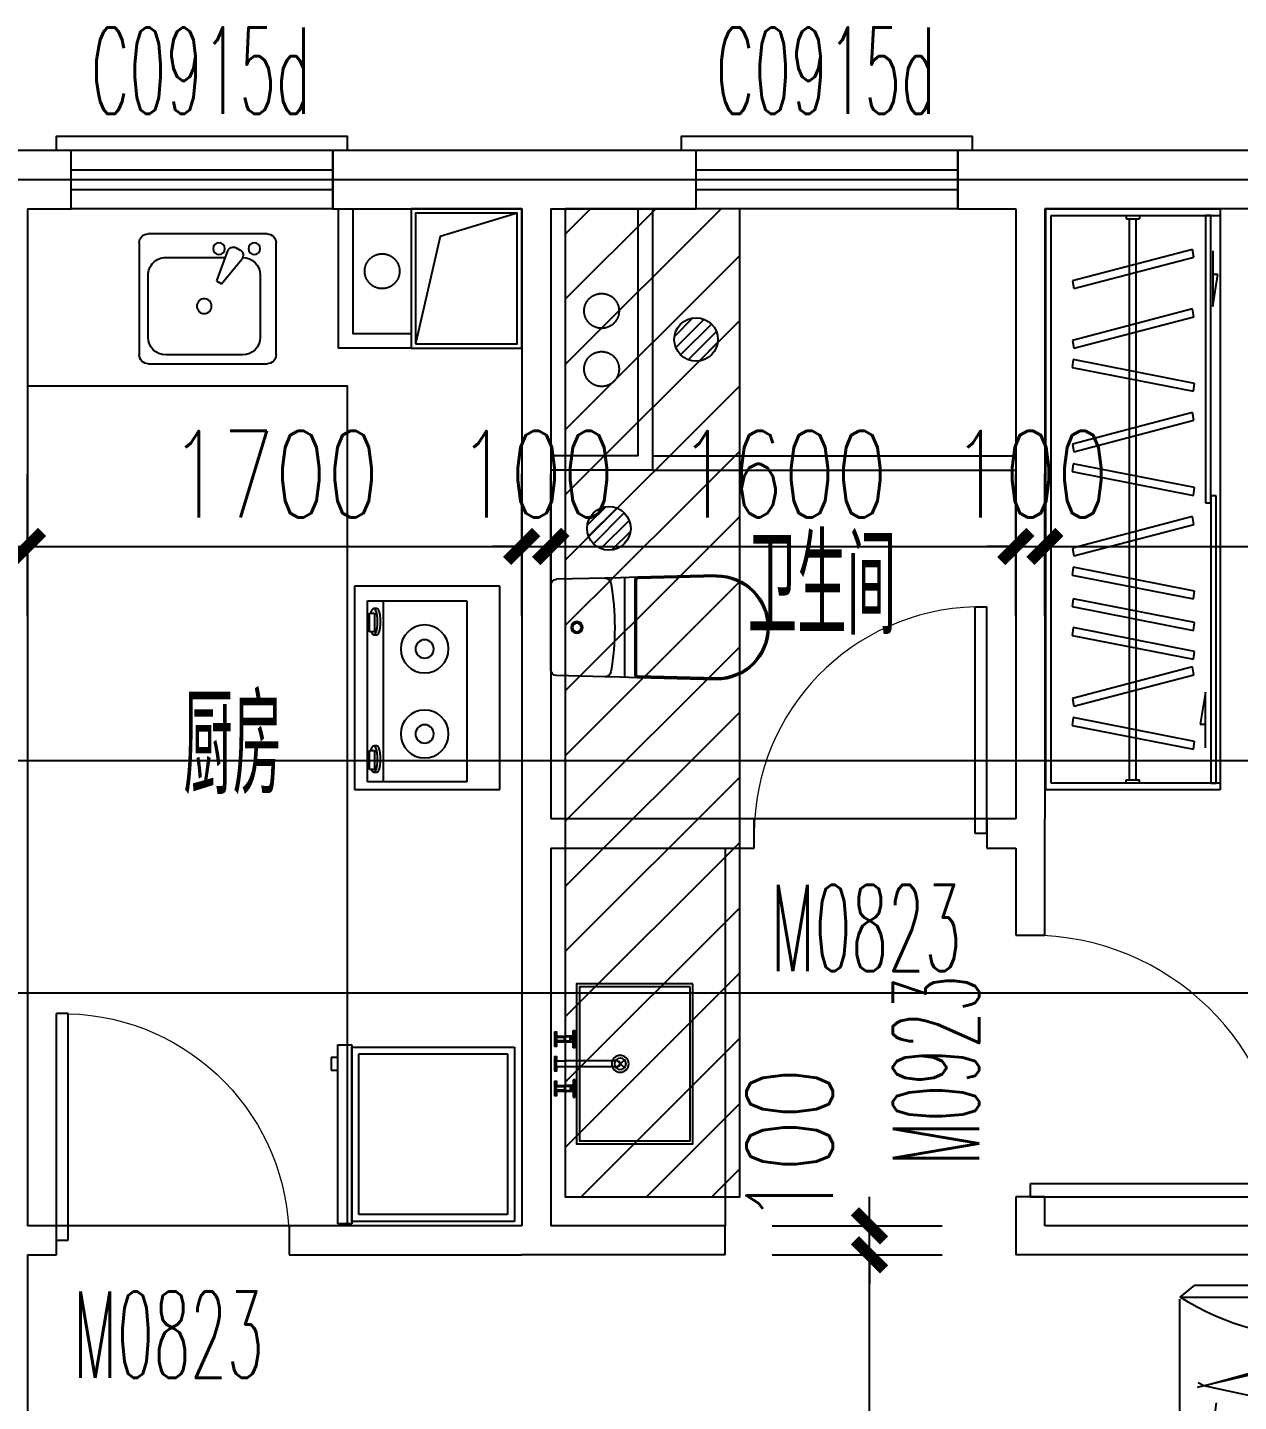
# Model space of a CAD drawing. Extents: x -129588 to 17450, y 1144 to 109436.
# Drawn here: x -5514 to -1348, y 31693 to 36422 of the extents above; entities that cross this region are included whole.
import ezdxf

# ---------------------------------------------------------------- set-up
doc = ezdxf.new("R2010")
doc.units = 0
doc.header["$LTSCALE"] = 1000
doc.header["$MEASUREMENT"] = 0
doc.linetypes.add('DASH', pattern=[0.35, 0.25, -0.1])
doc.linetypes.add('PS', pattern=[3200, 1500, -200, 1500])
for name, color, linetype, plot in [('A-area(算全面积)', 21, 'Continuous', False), ('A-area(算半面积)', 23, 'Continuous', False), ('A-FUR', 8, 'Continuous', False)]:
    doc.layers.add(name, color=color, linetype=linetype, plot=plot)
for name, color, linetype in [('A-Lvtry', 5, 'Continuous'), ('A-烟气道', 105, 'Continuous'), ('A-第三道尺寸线', 105, 'Continuous'), ('A-线脚看线', 9, 'Continuous'), ('A-降板区域', 251, 'Continuous'), ('DOTE', 16, 'Continuous'), ('NL', 5, 'Continuous'), ('PS', 6, 'PS'), ('PUB_TEXT', 7, 'Continuous'), ('WALL', 2, 'Continuous'), ('WINDOW', 4, 'Continuous'), ('WINDOW_TEXT', 7, 'Continuous'), ('商业', 2, 'Continuous')]:
    doc.layers.add(name, color=color, linetype=linetype)
doc.styles.add('_TCH_DIM_T3', font='SIMPLEX.shx', dxfattribs={"width": 0.705882, "bigfont": 'GBCBIG.shx'})
doc.styles.add('_TCH_WINDOW', font='SIMPLEX.shx', dxfattribs={"width": 0.7, "height": 3.5, "bigfont": 'GBCBIG.shx'})
doc.styles.get("Standard").update_dxf_attribs({"font": 'gbenor.shx', "width": 0.7, "bigfont": 'gbcbig.shx'})
doc.dimstyles.new('_TCH_ARCH&&100', dxfattribs={"dimtxt": 297.5, "dimasz": 100, "dimexe": 250, "dimexo": 300, "dimgap": 100, "dimtad": 1, "dimdec": 0, "dimzin": 0, "dimdsep": 46, "dimtxsty": '_TCH_DIM_T3', "dimblk": 'ARCHTICK', "dimcen": 0.09, "dimclrt": 7, "dimazin": 2, "dimtfac": 1, "dimtdec": 0, "dimtix": 1, "dimtmove": 2, "dimatfit": 3, "dimfxl": 0, "dimtolj": 1, "dimtzin": 0, "dimarcsym": 0})

# ---------------------------------------------------------------- blocks, each defined once
blk = doc.blocks.new('zhouxianssceng0329')
at = {"layer": 'DOTE'}
for p, q in [((5501.3, 154698.2), (-8413.7, 154698.2)), ((5501.3, 152698.2), (-8413.7, 152698.2)), ((5501.3, 151898.2), (-20013.7, 151898.2))]:
    blk.add_line(p, q, dxfattribs=at)
blk = doc.blocks.new('A$C40FB7DD8')
at = {"layer": 'A-FUR'}
for p, q in [((41.5, 2879.3), (0, 2829.3)), ((41.5, 2879.3), (41.5, 780.5)), ((878.2, 2880.5), (48.2, 2880.5)), ((878.2, 2880.5), (48.2, 2880.5)), ((0, 2829.3), (0, 830.5)), ((928.2, 2830.5), (928.2, 830.5)), ((928.2, 2830.5), (928.2, 830.5)), ((178.2, 2380.5), (178.2, 2340.1)), ((178.2, 2380.5), (178.2, 2340.1)), ((178.2, 2136.3), (178.2, 1788.7)), ((178.2, 2136.3), (178.2, 1788.7)), ((258.2, 2052.9), (258.2, 1846.2)), ((258.2, 2052.9), (258.2, 1846.2)), ((928.2, 1830.5), (178.2, 1830.5)), ((178.2, 1830.5), (234.9, 1830.5)), ((928.2, 1830.5), (178.2, 1830.5)), ((178.2, 1830.5), (234.9, 1830.5)), ((508.2, 1830.5), (928.2, 1830.5)), ((508.2, 1830.5), (928.2, 1830.5)), ((178.2, 1396.7), (178.2, 1246.9)), ((178.2, 1396.7), (178.2, 1246.9)), ((178.2, 1005.8), (178.2, 945.4)), ((178.2, 1005.8), (178.2, 945.4)), ((48.2, 780.5), (0, 830.5)), ((1120.8, 835.2), (1885.8, 835.2)), ((48.2, 780.5), (878.2, 780.5)), ((48.2, 780.5), (878.2, 780.5)), ((1075.8, 88.2), (1075.8, 790.2)), ((1930.8, 88.2), (1930.8, 790.2)), ((403.2, 670.5), (403.2, 190.5)), ((403.2, 670.5), (403.2, 190.5)), ((103.2, 430.5), (703.2, 430.5)), ((1224.3, 205.2), (1511.1, 205.2)), ((1728.1, 205.2), (1782.4, 205.2)), ((1930.8, 88.2), (1076.9, 82.1))]:
    blk.add_line(p, q, dxfattribs=at)
for points in [[(108.7, 2296.4), (240.3, 2344.4), (346.7, 2797.9), (228.5, 2371.8), (108.7, 2296.4)], [(108.7, 2296.4), (240.3, 2344.4), (346.7, 2797.9), (228.5, 2371.8), (108.7, 2296.4)], [(346.7, 2797.9), (335.5, 2818.2)], [(346.7, 2797.9), (335.5, 2818.2)], [(346.7, 2797.9), (351.9, 2820.8)], [(346.7, 2797.9), (351.9, 2820.8)], [(558.7, 2203.4), (508, 2301.4), (436, 2383.9), (346.7, 2797.9)], [(558.7, 2203.4), (508, 2301.4), (436, 2383.9), (346.7, 2797.9)], [(108.7, 2296.4), (116.7, 2242), (163.4, 2154.2), (227.2, 2077.4), (306.1, 2015.1)], [(108.7, 2296.4), (116.7, 2242), (163.4, 2154.2), (227.2, 2077.4), (306.1, 2015.1)], [(306.1, 2015.1), (358.2, 2076.9), (392.2, 2149.6), (406.1, 2229.1)], [(306.1, 2015.1), (358.2, 2076.9), (392.2, 2149.6), (406.1, 2229.1)], [(306.1, 2015.1), (406.1, 2054.1), (492.6, 2118.4), (558.7, 2203.4), (577.5, 2190.4)], [(306.1, 2015.1), (406.1, 2054.1), (492.6, 2118.4), (558.7, 2203.4), (577.5, 2190.4)], [(306.1, 2015.1), (346.8, 2066.1), (367.7, 2128.1), (367.2, 2193.4)], [(306.1, 2015.1), (346.8, 2066.1), (367.7, 2128.1), (367.2, 2193.4)], [(558.7, 2203.4), (564.9, 2180.8)], [(558.7, 2203.4), (564.9, 2180.8)], [(306.1, 2015.1), (312.3, 1992.4)], [(306.1, 2015.1), (324.9, 2002.1)], [(306.1, 2015.1), (312.3, 1992.4)], [(306.1, 2015.1), (324.9, 2002.1)], [(394.2, 1922.8), (383.8, 1943.3)], [(394.2, 1922.8), (383.8, 1943.3)], [(606, 1379.1), (555.5, 1776.4), (483.5, 1858.8), (394.2, 1922.8)], [(606, 1379.1), (555.5, 1776.4), (483.5, 1858.8), (394.2, 1922.8)], [(157, 1771.5), (133.8, 1775)], [(157, 1771.5), (133.8, 1775)], [(157, 1771.5), (140.8, 1789.4)], [(157, 1771.5), (140.8, 1789.4)], [(157, 1771.5), (185.8, 1370.1), (234.4, 1282.6)], [(157, 1771.5), (185.8, 1370.1), (234.4, 1282.6)], [(88.4, 1390.3), (96.4, 1335.9), (143.1, 1248.1), (206.9, 1171.3), (285.8, 1109)], [(88.4, 1390.3), (96.4, 1335.9), (143.1, 1248.1), (206.9, 1171.3), (285.8, 1109)], [(419, 1274.8), (454.1, 1405)], [(419, 1274.8), (454.1, 1405)], [(459.1, 1232.4), (542.6, 1295.7), (606, 1379.1)], [(459.1, 1232.4), (542.6, 1295.7), (606, 1379.1)], [(606, 1379.1), (624.9, 1365.3)], [(606, 1379.1), (612.4, 1355.7)], [(606, 1379.1), (624.9, 1365.3)], [(606, 1379.1), (612.4, 1355.7)], [(88.4, 1190.3), (220, 1238.3), (326.4, 1341.9), (208.2, 1265.8), (88.4, 1190.3)], [(88.4, 1190.3), (220, 1238.3), (326.4, 1341.9), (208.2, 1265.8), (88.4, 1190.3)], [(326.4, 1341.9), (315.2, 1362.1)], [(326.4, 1341.9), (315.2, 1362.1)], [(326.4, 1341.9), (331.6, 1364.7)], [(326.4, 1341.9), (331.6, 1364.7)], [(538.4, 1097.4), (487.7, 1195.4), (415.6, 1277.8), (326.4, 1341.9)], [(538.4, 1097.4), (487.7, 1195.4), (415.6, 1277.8), (326.4, 1341.9)], [(411, 1282.1), (415.4, 1368.5)], [(411, 1282.1), (415.4, 1368.5)], [(285.8, 909), (337.8, 970.9), (371.8, 1043.5), (385.7, 1123)], [(285.8, 909), (337.8, 970.9), (371.8, 1043.5), (385.7, 1123)], [(285.8, 909), (385.8, 948.1), (472.2, 1012.4), (538.4, 1097.4), (557.1, 1084.4)], [(285.8, 909), (385.8, 948.1), (472.2, 1012.4), (538.4, 1097.4), (557.1, 1084.4)], [(538.4, 1097.4), (544.5, 1074.7)], [(538.4, 1097.4), (544.5, 1074.7)], [(285.8, 909), (326.5, 960), (347.4, 1022.1), (346.9, 1087.3)], [(285.8, 909), (326.5, 960), (347.4, 1022.1), (346.9, 1087.3)], [(285.8, 909), (291.9, 886.4)], [(285.8, 909), (304.5, 896)], [(285.8, 909), (291.9, 886.4)], [(285.8, 909), (304.5, 896)], [(335.5, 780.5), (335.5, 730.5)], [(1645.6, 529.3), (1557.4, 483.7), (1483.2, 418.8), (1425.6, 338.5)], [(1815.1, 302), (1780, 391.9), (1722.1, 469.8), (1645.6, 529.3), (1657.4, 546.2)], [(1645.6, 529.3), (1666, 534.9)], [(1815.1, 302), (1759.5, 348.8), (1694.1, 379.4), (1622.5, 391.9)], [(1425.6, 338.5), (1405, 343.2)], [(1425.6, 338.5), (1407.4, 328.4)], [(1562, 124.3), (1518.8, 242.7), (1425.6, 338.5), (1494.1, 232.2), (1562, 124.3)], [(1815.1, 302), (1769.3, 338.6), (1713.4, 357.4), (1654.7, 356.9)], [(1562, 124.3), (1610.9, 131.5), (1689.9, 173.5), (1759.1, 230.9), (1815.1, 302)], [(1815.1, 302), (1826.9, 318.8)], [(1815.1, 302), (1835.5, 307.5)]]:
    blk.add_lwpolyline(points, dxfattribs=at)
for points in [[(2077.4, 1330.5), (1377.4, 1330.5), (1377.4, 2330.5), (2077.4, 2330.5)], [(2057.4, 1350.5), (1397.4, 1350.5), (1397.4, 2310.5), (2057.4, 2310.5)], [(103.2, 190.5), (703.2, 190.5), (703.2, 670.5), (103.2, 670.5)], [(103.2, 190.5), (703.2, 190.5), (703.2, 670.5), (103.2, 670.5)]]:
    blk.add_lwpolyline(points, close=True, dxfattribs=at)
for radius in [200, 200, 120, 120]:
    blk.add_circle((403.2, 430.5), radius, dxfattribs=at)
for centre, radius, start, end in [((-691.2, 2409.1), 870.5, 357.129, 32.6893), ((-691.2, 2409.1), 870.5, 357.129, 32.6893), ((796.2, 2848.5), 32, 272.8767, 87.1233), ((796.2, 2848.5), 32, 272.8767, 87.1233), ((878.2, 2830.5), 50, 0, 90), ((878.2, 2830.5), 50, 0, 90), ((-79.7, 7198.9), 4469.4, 276.2284, 281.3225), ((-79.7, 7198.9), 4469.4, 276.2284, 281.3225), ((17.7, 4838), 2462.8, 273.7377, 275.4374), ((17.7, 4838), 2462.8, 273.7377, 275.4374), ((893.1, 878.9), 1157, 115.5423, 129.5101), ((893.1, 878.9), 1157, 115.5423, 129.5101), ((20.8, 1137.9), 157.6, 277.538, 2.7136), ((20.8, 1137.9), 157.6, 277.538, 2.7136), ((-20, -2497.3), 3428.8, 85.0947, 86.691), ((-20, -2497.3), 3428.8, 85.0947, 86.691), ((-55.1, -3291.8), 4223.3, 78.3483, 85.1217), ((-55.1, -3291.8), 4223.3, 78.3483, 85.1217), ((796.2, 812.4), 32, 272.8767, 87.1233), ((796.2, 812.4), 32, 272.8767, 87.1233), ((878.2, 830.5), 50, 270, 0), ((878.2, 830.5), 50, 270, 0), ((1120.8, 790.2), 45, 90, 180), ((1120.8, 790.2), 45, 90, 180), ((1885.8, 790.2), 45, 0, 90), ((1104.6, 716.4), 28.8, 2.8767, 177.1233), ((1104.6, 716.4), 28.8, 2.8767, 177.1233), ((-2199, -8.8), 3410.7, 3.5908, 12.301), ((-2199, -8.8), 3410.7, 3.5908, 12.301), ((4880.8, 26.8), 3085.9, 167.0601, 174.5777), ((1902.1, 716.4), 28.8, 2.8767, 177.1233), ((4880.8, 26.8), 3085.9, 175.0947, 176.691), ((1217.6, 63.5), 141.9, 87.2864, 172.462), ((1789.1, 63.5), 141.9, 7.538, 92.7136)]:
    blk.add_arc(centre, radius, start, end, dxfattribs=at)
blk = doc.blocks.new('u5g')
at = {"color": 8, "linetype": 'DASH', "ltscale": 20}
for p, q in [((10502.8, 151826.4), (10512.8, 151826.4)), ((10512.8, 151826.4), (10512.8, 151776.4)), ((12177.7, 151813.9), (10512.8, 151813.9)), ((12187.8, 151826.4), (12177.7, 151826.4)), ((12177.7, 151826.4), (12177.7, 151776.4)), ((10502.8, 151776.4), (10512.8, 151776.4)), ((12177.7, 151788.9), (10512.8, 151788.9)), ((12187.8, 151776.4), (12177.7, 151776.4))]:
    blk.add_line(p, q, dxfattribs=at)
at = {"color": 8, "ltscale": 20}
for p, q in [((11917.6, 151531.4), (12012.7, 151550.3)), ((12082.8, 151531.4), (11917.6, 151531.4)), ((12012.7, 151550.3), (12012.7, 151531.4)), ((10607.7, 151503.4), (10772.9, 151503.4)), ((10772.9, 151503.4), (10677.8, 151484.5)), ((10677.8, 151484.5), (10677.8, 151503.4))]:
    blk.add_line(p, q, dxfattribs=at)
at = {"linetype": 'DASH', "ltscale": 20}
for points in [[(12207.8, 152126.4), (10482.8, 152126.4), (10482.8, 151476.4), (12207.8, 151476.4)], [(10502.8, 151531.4), (11355.3, 151531.4), (11355.3, 151511.4), (10502.8, 151511.4)], [(11335.3, 151511.4), (12187.8, 151511.4), (12187.8, 151491.4), (11335.3, 151491.4)]]:
    blk.add_lwpolyline(points, close=True, dxfattribs=at)
blk.add_lwpolyline([(12187.8, 151476.4), (12187.8, 152106.4), (10502.8, 152106.4), (10502.8, 151476.4)], dxfattribs=at)
at = {"color": 8, "linetype": 'DASH', "ltscale": 20}
for points in [[(10603.3, 151578.7), (10696.8, 152026.6), (10719.8, 152021.8), (10626.3, 151573.9)], [(10780.1, 151578.7), (10873.6, 152026.6), (10896.6, 152021.8), (10803.1, 151573.9)], [(11001.3, 151572.3), (10930.5, 152024.3), (10953.7, 152028), (11024.5, 151576)], [(11087.5, 151578.7), (11181, 152026.6), (11204, 152021.8), (11110.4, 151573.9)], [(11310.5, 151572.3), (11239.7, 152024.3), (11262.9, 152028), (11333.7, 151576)], [(11396.6, 151578.7), (11490.1, 152026.6), (11513.1, 152021.8), (11419.6, 151573.9)], [(11617.8, 151572.3), (11547, 152024.3), (11570.2, 152028), (11641, 151576)], [(11711, 151572.3), (11640.2, 152024.3), (11663.4, 152028), (11734.2, 151576)], [(11796.6, 151572.3), (11725.8, 152024.3), (11749, 152028), (11819.8, 151576)], [(11842.7, 151578.7), (11936.3, 152026.6), (11959.3, 152021.8), (11865.7, 151573.9)], [(12064, 151572.3), (11993.2, 152024.3), (12016.4, 152028), (12087.2, 151576)]]:
    blk.add_lwpolyline(points, close=True, dxfattribs=at)
blk = doc.blocks.new('A$C2EEA3612')
at = {"linetype": 'Continuous'}
for p, q in [((-180, 570), (-172.9, 299.7)), ((-175, 570.2), (-168, 299.8)), ((175, 570.2), (168, 299.8)), ((180, 570), (172.9, 299.7)), ((-172.9, 299.7), (-171.1, 240)), ((-163, 295), (163, 295)), ((-163, 290), (163, 290)), ((172.9, 299.7), (171.1, 240)), ((-171.6, 255), (171.6, 255)), ((-171.1, 240), (-169.5, 186.6)), ((171.1, 240), (169.5, 186.6)), ((-169.5, 186.6), (-165.6, 19.4)), ((169.5, 186.6), (165.6, 19.4)), ((-145.6, 0), (145.6, 0))]:
    blk.add_line(p, q, dxfattribs=at)
for radius in [20, 15]:
    blk.add_circle((0, 90), radius, dxfattribs=at)
for centre, radius, start, end in [((0, 570), 180, 0, 180), ((0, 570), 175, 0, 180), ((-163, 300), 10, 181.7534, 270), ((-163, 300), 5, 181.7534, 270), ((163, 300), 5, 270, 358.2466), ((163, 300), 10, 270, 358.2466), ((-149.5, 187.2), 20, 99.8557, 181.7534), ((0, -673.3), 893.4, 80.1443, 99.8557), ((149.5, 187.2), 20, 358.2466, 80.1443), ((-145.6, 20), 20, 181.7534, 270), ((145.6, 20), 20, 270, 358.2466)]:
    blk.add_arc(centre, radius, start, end, dxfattribs=at)
blk = doc.blocks.new('g3wr')
at = {"color": 251}
blk.add_wipeout([(92376.5, 176270.3), (92376.5, 176416), (92376.5, 176561.6), (92382.1, 176575.5), (92395.9, 176581.5), (92459.4, 176583.5), (92576.3, 176580.9), (92666.2, 176588.6), (92736.4, 176588), (92946.5, 176596), (92946.5, 176591), (93056.8, 176558.2), (93056.8, 176558.2), (93126.5, 176416), (93075.6, 176297.8), (92946.5, 176236), (92831.5, 176244.5), (92676.2, 176243), (92576.3, 176251), (92395.9, 176250.4)], dxfattribs=at)
at = {"xscale": -1, "rotation": 270}
blk.add_blockref('A$C2EEA3612', (92376.5, 176416), dxfattribs=at)
blk = doc.blocks.new('A$C12CE3BE6')
at = {"ltscale": 10}
for p, q in [((180, 469), (200, 469)), ((180, 412), (180, 435)), ((182.5, 422), (182.5, 442)), ((197.5, 442), (182.5, 442)), ((184.5, 442), (184.5, 469)), ((195.5, 442), (195.5, 469)), ((197.5, 422), (197.5, 442)), ((200, 412), (200, 435)), ((285.2, 469), (265.2, 469)), ((265.2, 260), (265.2, 435)), ((285.2, 260), (285.2, 435)), ((370, 469), (350, 469)), ((350, 412), (350, 435)), ((352.5, 422), (352.5, 442)), ((352.5, 442), (367.5, 442)), ((354.5, 442), (354.5, 469)), ((365.5, 442), (365.5, 469)), ((367.5, 422), (367.5, 442)), ((370, 412), (370, 435)), ((220, 412), (160, 412)), ((160, 412), (160, 405)), ((220, 405), (160, 405)), ((197.5, 422), (182.5, 422)), ((187, 412), (187, 422)), ((193, 412), (193, 422)), ((220, 405), (220, 412)), ((330, 412), (390, 412)), ((330, 405), (330, 412)), ((330, 405), (390, 405)), ((352.5, 422), (367.5, 422)), ((357, 412), (357, 422)), ((363, 412), (363, 422)), ((390, 412), (390, 405))]:
    blk.add_line(p, q, dxfattribs=at)
for p, q in [((260.9, 235.9), (289.1, 264.1)), ((260.9, 264.1), (289.1, 235.9))]:
    blk.add_line(p, q)
for points in [[(200, 435), (200, 469), (215, 469), (215, 475), (165, 475), (165, 469), (180, 469), (180, 435)], [(285.2, 435), (285.2, 469), (299.8, 469), (299.8, 475), (250.2, 475), (250.2, 469), (265.2, 469), (265.2, 435)], [(370, 435), (370, 469), (385, 469), (385, 475), (335, 475), (335, 469), (350, 469), (350, 435)]]:
    blk.add_lwpolyline(points, dxfattribs=at)
for points in [[(0, 0), (0, 400), (550, 400), (550, 0)], [(10, 10), (10, 390), (540, 390), (540, 10)]]:
    blk.add_lwpolyline(points, close=True)
for centre in [(190, 408.5), (360, 408.5)]:
    blk.add_circle(centre, 3.5, dxfattribs=at)
for radius in [29.1, 20]:
    blk.add_circle((275, 250), radius)
blk.add_arc((275.2, 260), 10, 180, 0, dxfattribs=at)
blk = doc.blocks.new('zt1')
at = {"layer": 'A-Lvtry', "linetype": 'Continuous'}
for p, q in [((-700, 0), (0, 0)), ((-700, -500), (-700, 0)), ((0, 0), (0, -500)), ((0, -500), (-700, -500))]:
    blk.add_line(p, q, dxfattribs=at)
at = {"layer": 'A-Lvtry'}
for p, q in [((-673.5, -113.1), (-673.5, -455.5)), ((-50.7, -113.1), (-673.5, -113.1)), ((-50.7, -455.5), (-50.7, -113.1)), ((-673.5, -399.8), (-50.7, -399.8)), ((-640.9, -422.1), (-640.8, -433.8)), ((-549.1, -423.2), (-549.1, -433.7)), ((-167.9, -422.1), (-167.8, -433.8)), ((-76.1, -423.2), (-76.1, -433.7)), ((-673.5, -455.5), (-50.7, -455.5)), ((-565.7, -431.5), (-630.4, -431.5)), ((-630.4, -431.5), (-630.4, -448.2)), ((-630.4, -448.2), (-565.7, -448.2)), ((-565.7, -448.2), (-565.7, -431.5)), ((-157.4, -431.5), (-157.4, -448.2)), ((-92.7, -431.5), (-157.4, -431.5)), ((-157.4, -448.2), (-92.7, -448.2)), ((-92.7, -448.2), (-92.7, -431.5))]:
    blk.add_line(p, q, dxfattribs=at)
for points in [[(-549.1, -423.2, 0.259034), (-551, -419.8, 0.076276), (-562.5, -414.9, 0.036515), (-576.1, -412.4, 0.026615), (-594.9, -411.4, 0.026615), (-613.8, -412.4, 0.036515), (-627.3, -414.9, 0.076276), (-638.9, -419.8, 0.259034), (-640.8, -423.2, 0.078462), (-640.6, -424.5, 0.056762)], [(-549.1, -433.7, 0.259034), (-551, -430.3, 0.076276), (-562.5, -425.4, 0.036515), (-576.1, -422.9, 0.026615), (-594.9, -421.9, 0.026615), (-613.8, -422.9, 0.036515), (-627.3, -425.4, 0.076276), (-638.9, -430.3, 0.259034), (-640.8, -433.7, 0.259034), (-638.9, -437.2, 0.056762), (-630.4, -441.2, 0.036515)], [(-76.1, -423.2, 0.259034), (-78, -419.8, 0.076276), (-89.5, -414.9, 0.036515), (-103.1, -412.4, 0.026615), (-121.9, -411.4, 0.026615), (-140.8, -412.4, 0.036515), (-154.3, -414.9, 0.076276), (-165.9, -419.8, 0.259034), (-167.8, -423.2, 0.078462), (-167.6, -424.5, 0.056762)], [(-76.1, -433.7, 0.259034), (-78, -430.3, 0.076276), (-89.5, -425.4, 0.036515), (-103.1, -422.9, 0.026615), (-121.9, -421.9, 0.026615), (-140.8, -422.9, 0.036515), (-154.3, -425.4, 0.076276), (-165.9, -430.3, 0.259034), (-167.8, -433.7, 0.259034), (-165.9, -437.2, 0.056762), (-157.4, -441.2, 0.036515)], [(-565.7, -442.9, 0.008736), (-562.5, -442.1, 0.076276), (-551, -437.2, 0.259034), (-549.1, -433.7, 0.259034)], [(-92.7, -442.9, 0.008736), (-89.5, -442.1, 0.076276), (-78, -437.2, 0.259034), (-76.1, -433.7, 0.259034)]]:
    blk.add_lwpolyline(points, format="xyb", dxfattribs=at)
at = {"layer": 'A-Lvtry', "linetype": 'Continuous'}
for centre, radius in [((-508.4, -258.5), 82.5), ((-215.8, -258.5), 82.5), ((-508.4, -258.5), 31.6), ((-215.8, -258.5), 31.6)]:
    blk.add_circle(centre, radius, dxfattribs=at)
at = {"layer": 'A-Lvtry', "width": 0.8, "flags": 9}
for tag in ['YSIZE', 'XSIZE']:
    blk.add_attdef(tag, (-350, 0), '', height=0.5, dxfattribs=at)
blk = doc.blocks.new('t4')
at = {"layer": 'A-Lvtry'}
for p, q in [((3876545.3, 2552259.6), (3876931.4, 2552259.6)), ((3876514.8, 2551819.5), (3876514.8, 2552229.1)), ((3876819.6, 2552205.6), (3876606.3, 2552205.6)), ((3876961.9, 2552229.1), (3876961.9, 2551819.5)), ((3876545.3, 2552144.6), (3876545.3, 2551880.5)), ((3876790.3, 2552072.2), (3876875.1, 2552142)), ((3876913.8, 2552122.3), (3876905.6, 2552136.5)), ((3876800.4, 2552054.6), (3876790.3, 2552072.2)), ((3876903.3, 2552093.1), (3876800.4, 2552054.6)), ((3876880.6, 2551880.5), (3876880.6, 2552084.6)), ((3876606.3, 2551819.5), (3876819.6, 2551819.5)), ((3876931.4, 2551789), (3876545.3, 2551789))]:
    blk.add_line(p, q, dxfattribs=at)
for centre, major_axis, start_param, end_param in [((3876545.3, 2552229.1), (-21.6, 21.6), -0.785398, 0.785398), ((3876931.4, 2552229.1), (-21.6, 21.6), 3.926991, 5.497787), ((3876606.3, 2552144.6), (-43.1, 43.1), -0.785398, 0.785398), ((3876819.6, 2552144.6), (43.1, 43.1), 5.497787, 7.068583), ((3876911.1, 2552185.3), (-14.4, 14.4), 4.712389, 10.995574), ((3876888, 2552126.3), (14.4, 14.4), 6.021386, 7.757331), ((3876896.2, 2552112.2), (-14.4, 14.4), 2.714645, 4.45059), ((3876911.1, 2552063.4), (14.4, 14.4), 6.283185283893945, 12.56637059107353), ((3876713, 2552012.6), (18, 18), 6.283185283897186, 12.56637059107677), ((3876606.3, 2551880.5), (-43.1, 43.1), 0.785398, 2.356194), ((3876819.6, 2551880.5), (-43.1, 43.1), 2.356194, 3.926991), ((3876545.3, 2551819.5), (21.6, 21.6), 2.356194, 3.926991), ((3876931.4, 2551819.5), (-21.6, 21.6), 2.356194, 3.926991)]:
    blk.add_ellipse(centre, major_axis=major_axis, ratio=1, start_param=start_param, end_param=end_param, dxfattribs=at)
blk = doc.blocks.new('BX1')
at = {"layer": 'A-Lvtry'}
for p, q in [((-560, 8), (-607.7, 8)), ((-607.7, 8), (-607.7, -608)), ((-560, -608), (-560, 8)), ((0, 0), (-560, 0)), ((0, -600), (0, 0)), ((-560, 0), (-560, -600)), ((-24, -24), (-536, -24)), ((-536, -24), (-536, -576)), ((-24, -576), (-24, -24)), ((-631.1, -564.3), (-631.1, -520)), ((-631.1, -520), (-607.7, -520)), ((-607.7, -520), (-607.7, -564.3)), ((-607.7, -564.3), (-631.1, -564.3)), ((-607.7, -608), (-560, -608)), ((-560, -600), (0, -600)), ((-536, -576), (-24, -576))]:
    blk.add_line(p, q, dxfattribs=at)
blk = doc.blocks.new('$DorLib2D$00000001')
for p, q in [((0.45, 0.975), (0.5, 0.975)), ((0.45, 0), (0.45, 0.975)), ((0.5, 0), (0.5, 0.975)), ((0.5, 0), (0.45, 0))]:
    blk.add_line(p, q)
at = {"lineweight": 13}
blk.add_arc((0.475, 0), 0.975, 91.4693, 180, dxfattribs=at)
blk = doc.blocks.new('$TCHSYS$WIN2D')
for p, q in [((-0.5, 0.5), (0.5, 0.5)), ((-0.5, 0.5), (-0.5, -0.5)), ((0.5, 0.5), (0.5, -0.5)), ((0.5, 0.1667), (-0.5, 0.1667)), ((0.5, -0.1667), (-0.5, -0.1667)), ((-0.5, -0.5), (0.5, -0.5))]:
    blk.add_line(p, q)
blk = doc.blocks.new('_ArchTick')
at = {"color": 0, "linetype": 'ByBlock', "const_width": 0.4}
blk.add_lwpolyline([(-0.5, -0.5), (0.5, 0.5)], dxfattribs=at)
blk = doc.blocks.new('*D1104')
at = {"layer": 'A-第三道尺寸线', "color": 0, "lineweight": -2, "transparency": 16777216}
for p, q in [((7465.5, 182311.7), (7465.5, 182799.5)), ((10865.5, 182311.7), (10865.5, 182799.5)), ((7465.5, 182549.5), (10865.5, 182549.5))]:
    blk.add_line(p, q, dxfattribs=at)
at = {"layer": 'Defpoints', "color": 0, "transparency": 16777216}
for p in [(10865.5, 182549.5), (7465.5, 182011.7), (10865.5, 182011.7)]:
    blk.add_point(p, dxfattribs=at)
at = {"layer": 'A-第三道尺寸线', "color": 0, "lineweight": -2, "transparency": 16777216, "xscale": 100, "yscale": 100, "zscale": 100, "rotation": 180}
blk.add_blockref('_ArchTick', (7465.5, 182549.5), dxfattribs=at)
at = {"layer": 'A-第三道尺寸线', "color": 0, "lineweight": -2, "transparency": 16777216, "xscale": 100, "yscale": 100, "zscale": 100}
blk.add_blockref('_ArchTick', (10865.5, 182549.5), dxfattribs=at)
at = {"layer": 'A-第三道尺寸线', "color": 7, "transparency": 16777216, "insert": (9165.5, 182798.3), "char_height": 297.5, "attachment_point": 5, "style": '_TCH_DIM_T3'}
blk.add_mtext('\\A1;3400', dxfattribs=at)
blk = doc.blocks.new('*D1105')
at = {"layer": 'A-第三道尺寸线', "color": 0, "lineweight": -2, "transparency": 16777216}
for p, q in [((7365.5, 182311.7), (7365.5, 182799.5)), ((7465.5, 182311.7), (7465.5, 182799.5)), ((7365.5, 182549.5), (7265.5, 182549.5)), ((7365.5, 182549.5), (7465.5, 182549.5)), ((7465.5, 182549.5), (7565.5, 182549.5))]:
    blk.add_line(p, q, dxfattribs=at)
at = {"layer": 'Defpoints', "color": 0, "transparency": 16777216}
for p in [(7465.5, 182549.5), (7365.5, 182011.7), (7465.5, 182011.7)]:
    blk.add_point(p, dxfattribs=at)
at = {"layer": 'A-第三道尺寸线', "color": 0, "lineweight": -2, "transparency": 16777216, "xscale": 100, "yscale": 100, "zscale": 100}
blk.add_blockref('_ArchTick', (7365.5, 182549.5), dxfattribs=at)
at = {"layer": 'A-第三道尺寸线', "color": 0, "lineweight": -2, "transparency": 16777216, "xscale": 100, "yscale": 100, "zscale": 100, "rotation": 180}
blk.add_blockref('_ArchTick', (7465.5, 182549.5), dxfattribs=at)
at = {"layer": 'A-第三道尺寸线', "color": 7, "transparency": 16777216, "insert": (7415.5, 182798.3), "char_height": 297.5, "attachment_point": 5, "style": '_TCH_DIM_T3'}
blk.add_mtext('\\A1;100', dxfattribs=at)
blk = doc.blocks.new('*D1106')
at = {"layer": 'A-第三道尺寸线', "color": 0, "lineweight": -2, "transparency": 16777216}
for p, q in [((5765.5, 182311.7), (5765.5, 182799.5)), ((7365.5, 182311.7), (7365.5, 182799.5)), ((5765.5, 182549.5), (7365.5, 182549.5))]:
    blk.add_line(p, q, dxfattribs=at)
at = {"layer": 'Defpoints', "color": 0, "transparency": 16777216}
for p in [(7365.5, 182549.5), (5765.5, 182011.7), (7365.5, 182011.7)]:
    blk.add_point(p, dxfattribs=at)
at = {"layer": 'A-第三道尺寸线', "color": 0, "lineweight": -2, "transparency": 16777216, "xscale": 100, "yscale": 100, "zscale": 100, "rotation": 180}
blk.add_blockref('_ArchTick', (5765.5, 182549.5), dxfattribs=at)
at = {"layer": 'A-第三道尺寸线', "color": 0, "lineweight": -2, "transparency": 16777216, "xscale": 100, "yscale": 100, "zscale": 100}
blk.add_blockref('_ArchTick', (7365.5, 182549.5), dxfattribs=at)
at = {"layer": 'A-第三道尺寸线', "color": 7, "transparency": 16777216, "insert": (6565.5, 182798.3), "char_height": 297.5, "attachment_point": 5, "style": '_TCH_DIM_T3'}
blk.add_mtext('\\A1;1600', dxfattribs=at)
blk = doc.blocks.new('*D1107')
at = {"layer": 'A-第三道尺寸线', "color": 0, "lineweight": -2, "transparency": 16777216}
for p, q in [((5665.5, 182311.7), (5665.5, 182799.5)), ((5765.5, 182311.7), (5765.5, 182799.5)), ((5665.5, 182549.5), (5565.5, 182549.5)), ((5665.5, 182549.5), (5765.5, 182549.5)), ((5765.5, 182549.5), (5865.5, 182549.5))]:
    blk.add_line(p, q, dxfattribs=at)
at = {"layer": 'Defpoints', "color": 0, "transparency": 16777216}
for p in [(5765.5, 182549.5), (5665.5, 182011.7), (5765.5, 182011.7)]:
    blk.add_point(p, dxfattribs=at)
at = {"layer": 'A-第三道尺寸线', "color": 0, "lineweight": -2, "transparency": 16777216, "xscale": 100, "yscale": 100, "zscale": 100}
blk.add_blockref('_ArchTick', (5665.5, 182549.5), dxfattribs=at)
at = {"layer": 'A-第三道尺寸线', "color": 0, "lineweight": -2, "transparency": 16777216, "xscale": 100, "yscale": 100, "zscale": 100, "rotation": 180}
blk.add_blockref('_ArchTick', (5765.5, 182549.5), dxfattribs=at)
at = {"layer": 'A-第三道尺寸线', "color": 7, "transparency": 16777216, "insert": (5715.5, 182798.3), "char_height": 297.5, "attachment_point": 5, "style": '_TCH_DIM_T3'}
blk.add_mtext('\\A1;100', dxfattribs=at)
blk = doc.blocks.new('*D1108')
at = {"layer": 'A-第三道尺寸线', "color": 0, "lineweight": -2, "transparency": 16777216}
for p, q in [((3965.5, 182311.7), (3965.5, 182799.5)), ((5665.5, 182311.7), (5665.5, 182799.5)), ((3965.5, 182549.5), (5665.5, 182549.5))]:
    blk.add_line(p, q, dxfattribs=at)
at = {"layer": 'Defpoints', "color": 0, "transparency": 16777216}
for p in [(5665.5, 182549.5), (3965.5, 182011.7), (5665.5, 182011.7)]:
    blk.add_point(p, dxfattribs=at)
at = {"layer": 'A-第三道尺寸线', "color": 0, "lineweight": -2, "transparency": 16777216, "xscale": 100, "yscale": 100, "zscale": 100, "rotation": 180}
blk.add_blockref('_ArchTick', (3965.5, 182549.5), dxfattribs=at)
at = {"layer": 'A-第三道尺寸线', "color": 0, "lineweight": -2, "transparency": 16777216, "xscale": 100, "yscale": 100, "zscale": 100}
blk.add_blockref('_ArchTick', (5665.5, 182549.5), dxfattribs=at)
at = {"layer": 'A-第三道尺寸线', "color": 7, "transparency": 16777216, "insert": (4815.5, 182798.3), "char_height": 297.5, "attachment_point": 5, "style": '_TCH_DIM_T3'}
blk.add_mtext('\\A1;1700', dxfattribs=at)
blk = doc.blocks.new('*D1109')
at = {"layer": 'A-第三道尺寸线', "color": 0, "lineweight": -2, "transparency": 16777216}
for p, q in [((3865.5, 182311.7), (3865.5, 182799.5)), ((3965.5, 182311.7), (3965.5, 182799.5)), ((3865.5, 182549.5), (3765.5, 182549.5)), ((3865.5, 182549.5), (3965.5, 182549.5)), ((3965.5, 182549.5), (4065.5, 182549.5))]:
    blk.add_line(p, q, dxfattribs=at)
at = {"layer": 'Defpoints', "color": 0, "transparency": 16777216}
for p in [(3965.5, 182549.5), (3865.5, 182011.7), (3965.5, 182011.7)]:
    blk.add_point(p, dxfattribs=at)
at = {"layer": 'A-第三道尺寸线', "color": 0, "lineweight": -2, "transparency": 16777216, "xscale": 100, "yscale": 100, "zscale": 100}
blk.add_blockref('_ArchTick', (3865.5, 182549.5), dxfattribs=at)
at = {"layer": 'A-第三道尺寸线', "color": 0, "lineweight": -2, "transparency": 16777216, "xscale": 100, "yscale": 100, "zscale": 100, "rotation": 180}
blk.add_blockref('_ArchTick', (3965.5, 182549.5), dxfattribs=at)
at = {"layer": 'A-第三道尺寸线', "color": 7, "transparency": 16777216, "insert": (3590.5, 182824.5), "char_height": 297.5, "attachment_point": 5, "style": '_TCH_DIM_T3'}
blk.add_mtext('\\A1;100', dxfattribs=at)
blk = doc.blocks.new('*D1111')
at = {"layer": 'A-第三道尺寸线', "color": 0, "lineweight": -2, "transparency": 16777216}
for p, q in [((6527.5, 180111.7), (7112.2, 180111.7)), ((6862.2, 178011.7), (6862.2, 180111.7)), ((6527.5, 178011.7), (7112.2, 178011.7))]:
    blk.add_line(p, q, dxfattribs=at)
at = {"layer": 'Defpoints', "color": 0, "transparency": 16777216}
for p in [(6227.5, 180111.7), (6862.2, 180111.7), (6227.5, 178011.7)]:
    blk.add_point(p, dxfattribs=at)
at = {"layer": 'A-第三道尺寸线', "color": 0, "lineweight": -2, "transparency": 16777216, "xscale": 100, "yscale": 100, "zscale": 100}
for p, rotation in [((6862.2, 180111.7), 90), ((6862.2, 178011.7), 270)]:
    blk.add_blockref('_ArchTick', p, dxfattribs=dict(at, rotation=rotation))
at = {"layer": 'A-第三道尺寸线', "color": 7, "transparency": 16777216, "insert": (6613.5, 179061.7), "char_height": 297.5, "attachment_point": 5, "rotation": 90, "style": '_TCH_DIM_T3'}
blk.add_mtext('\\A1;2100', dxfattribs=at)
blk = doc.blocks.new('*D1112')
at = {"layer": 'A-第三道尺寸线', "color": 0, "lineweight": -2, "transparency": 16777216}
for p, q in [((6862.2, 180211.5), (6862.2, 180311.5)), ((6527.5, 180211.5), (7112.2, 180211.5)), ((6862.2, 180111.7), (6862.2, 180211.5)), ((6527.5, 180111.7), (7112.2, 180111.7)), ((6862.2, 180111.7), (6862.2, 180011.7))]:
    blk.add_line(p, q, dxfattribs=at)
at = {"layer": 'Defpoints', "color": 0, "transparency": 16777216}
for p in [(6227.5, 180211.5), (6862.2, 180211.5), (6227.5, 180111.7)]:
    blk.add_point(p, dxfattribs=at)
at = {"layer": 'A-第三道尺寸线', "color": 0, "lineweight": -2, "transparency": 16777216, "xscale": 100, "yscale": 100, "zscale": 100}
for p, rotation in [((6862.2, 180211.5), 270), ((6862.2, 180111.7), 90)]:
    blk.add_blockref('_ArchTick', p, dxfattribs=dict(at, rotation=rotation))
at = {"layer": 'A-第三道尺寸线', "color": 7, "transparency": 16777216, "insert": (6587.2, 180486.5), "char_height": 297.5, "attachment_point": 5, "rotation": 90, "style": '_TCH_DIM_T3'}
blk.add_mtext('\\A1;100', dxfattribs=at)
blk = doc.blocks.new('ssxianjiao0329')
at = {"layer": 'A-线脚看线'}
for points in [[(-5413.7, 154798.2), (-5413.7, 154848.2), (-4413.7, 154848.2), (-4413.7, 154798.2)], [(-3263.7, 154798.2), (-3263.7, 154848.2), (-2263.7, 154848.2), (-2263.7, 154798.2)]]:
    blk.add_lwpolyline(points, dxfattribs=at)
blk = doc.blocks.new('_LV13')
at = {"color": 0}
for p, q in [((-0.071, 0.495), (-0.495, 0.071)), ((0.183, 0.465), (-0.465, -0.183)), ((0.354, 0.354), (-0.354, -0.354)), ((0.465, 0.183), (-0.183, -0.465)), ((0.495, -0.071), (0.071, -0.495))]:
    blk.add_line(p, q, dxfattribs=at)
blk.add_circle((0, 0), 0.5)
blk = doc.blocks.new('jfajjkjkjh')
at = {"layer": 'NL', "ltscale": 0.5, "extrusion": (0, 0, -1), "xscale": -150, "yscale": 150, "zscale": -150}
for p in [(79318.3, 61370.6), (79618.3, 60720.6)]:
    blk.add_blockref('_LV13', p, dxfattribs=at)
blk = doc.blocks.new('a6huxing 0323')
at = {"layer": 'A-Lvtry'}
blk.add_lwpolyline([(3965.5, 183102.2), (5065, 183102.2), (5065, 180211.7)], dxfattribs=at)
at = {"layer": 'A-Lvtry', "ltscale": 3}
for points in [[(6115.5, 182861.7), (7365.5, 182861.7)], [(6115.5, 182811.7), (7365.5, 182811.7)], [(6365.5, 181511.7), (6365.5, 180211.5)]]:
    blk.add_lwpolyline(points, dxfattribs=at)
at = {"layer": 'A-烟气道'}
for points in [[(5285.5, 183231.7), (5665.5, 183231.7), (5665.5, 183711.7), (5285.5, 183711.7)], [(5300.5, 183246.7), (5650.5, 183246.7), (5650.5, 183696.7), (5300.5, 183696.7)]]:
    blk.add_lwpolyline(points, close=True, dxfattribs=at)
blk.add_lwpolyline([(5650.5, 183696.7), (5385.3, 183615.7), (5300.5, 183246.7)], dxfattribs=at)
at = {"layer": 'PS', "ltscale": 0.5}
for centre in [(5185.5, 183496.7), (5940.5, 183360.1), (5940.5, 183160.1)]:
    blk.add_circle(centre, 60, dxfattribs=at)
at = {"layer": 'WALL'}
for p, q in [((4115.5, 183911.7), (3765.5, 183911.7)), ((4115.5, 183711.7), (4115.5, 183911.7)), ((5665.5, 183911.7), (5015.5, 183911.7)), ((5015.5, 183911.7), (5015.5, 183711.7)), ((6265.5, 183911.7), (5665.5, 183911.7)), ((6265.5, 183711.7), (6265.5, 183911.7)), ((7365.5, 183911.7), (7165.5, 183911.7)), ((7165.5, 183911.7), (7165.5, 183711.7)), ((11065.5, 183911.7), (7365.5, 183911.7)), ((3965.5, 183711.7), (3965.5, 180211.7)), ((3965.5, 183711.7), (4115.5, 183711.7)), ((5015.5, 183711.7), (5665.5, 183711.7)), ((5665.5, 183711.7), (5665.5, 181611.7)), ((5765.5, 183711.7), (6265.5, 183711.7)), ((7165.5, 183711.7), (7365.5, 183711.7)), ((7365.5, 183711.7), (7365.5, 181611.7)), ((7465.5, 183711.7), (7465.5, 181611.7)), ((10865.5, 183711.7), (7465.5, 183711.7)), ((5665.5, 181611.7), (5665.5, 180211.7)), ((6465.5, 181611.7), (5765.5, 181611.7)), ((6465.5, 181511.7), (6465.5, 181611.7)), ((7365.5, 181611.7), (7265.5, 181611.7)), ((7265.5, 181611.7), (7265.5, 181511.7)), ((7465.5, 181211.7), (7465.5, 181611.7)), ((5765.5, 181511.7), (6465.5, 181511.7)), ((5765.5, 181511.7), (5765.5, 180211.7)), ((7265.5, 181511.7), (7365.5, 181511.7)), ((7365.5, 181511.7), (7365.5, 181211.7)), ((7365.5, 181211.7), (7465.5, 181211.7)), ((7465.5, 180311.7), (7365.5, 180311.7)), ((7365.5, 180311.7), (7365.5, 180111.7)), ((7465.5, 180211.7), (7465.5, 180311.7)), ((4065.5, 180211.7), (3965.5, 180211.7)), ((4065.5, 180111.7), (4065.5, 180211.7)), ((5665.5, 180211.7), (4865.5, 180211.7)), ((4865.5, 180211.7), (4865.5, 180111.7)), ((6365.5, 180211.7), (5765.5, 180211.7)), ((6365.5, 180111.7), (6365.5, 180211.7)), ((10865.5, 180211.7), (7465.5, 180211.7)), ((3965.5, 180111.7), (3965.5, 178011.7)), ((3965.5, 180111.7), (4065.5, 180111.7)), ((4865.5, 180111.7), (5665.5, 180111.7)), ((6365.5, 180111.7), (5665.5, 180111.7)), ((10865.5, 180111.7), (7365.5, 180111.7))]:
    blk.add_line(p, q, dxfattribs=at)
for points in [[(5285.5, 183231.7), (5035.5, 183231.7), (5035.5, 183711.7)], [(5285.5, 183281.7), (5085.5, 183281.7), (5085.5, 183711.7)], [(6115.5, 183711.7), (6115.5, 182811.7), (5765.5, 182811.7)], [(6065.5, 183711.7), (6065.5, 182861.7), (5765.5, 182861.7)]]:
    blk.add_lwpolyline(points, dxfattribs=at)
at = {"layer": 'WINDOW'}
for p, q in [((7265.5, 181611.7), (6465.5, 181611.7)), ((4865.5, 180211.7), (4065.5, 180211.7))]:
    blk.add_line(p, q, dxfattribs=at)
at = {"xscale": -1, "rotation": 90}
blk.add_blockref('A$C40FB7DD8', (10810.4, 180007), dxfattribs=at)
at = {"layer": 'A-FUR', "xscale": -1.159420288662659, "yscale": 0.9231000024301466, "rotation": 90}
blk.add_blockref('u5g', (147896.1, 195865.5), dxfattribs=at)
at = {"layer": 'A-Lvtry', "ltscale": 3}
blk.add_blockref('g3wr', (-86611, 5854.8), dxfattribs=at)
at = {"layer": 'A-Lvtry', "extrusion": (1.08889e-08, 3.92285e-11, 1), "xscale": -1.000000000000012, "rotation": 269.9999986659787}
blk.add_blockref('zt1', (5590.3, 182412.5), dxfattribs=at)
at = {"layer": 'A-Lvtry', "ltscale": 3, "xscale": -1, "rotation": 90}
blk.add_blockref('A$C12CE3BE6', (6254.7, 181044), dxfattribs=at)
at = {"layer": 'A-Lvtry', "extrusion": (-3.92285e-11, 1.08889e-08, 1), "xscale": -1.000000000000025, "rotation": 180}
blk.add_blockref('BX1', (5640.8, 180226.8), dxfattribs=at)
at = {"layer": 'WINDOW'}
ref = blk.add_blockref('$TCHSYS$WIN2D', (4565.5, 183811.7), dxfattribs=dict(at, xscale=900, yscale=200, zscale=900, rotation=180))
ref.add_attrib('A', 'C0915d', (4184, 184038), dxfattribs={"layer": 'WINDOW_TEXT', "height": 297.5, "style": '_TCH_WINDOW', "width": 0.494118})
ref = blk.add_blockref('$TCHSYS$WIN2D', (6715.5, 183811.7), dxfattribs=dict(at, xscale=900, yscale=200, zscale=900, rotation=180))
ref.add_attrib('A', 'C0915d', (6334, 184038), dxfattribs={"layer": 'WINDOW_TEXT', "height": 297.5, "style": '_TCH_WINDOW', "width": 0.494118})
ref = blk.add_blockref('$DorLib2D$00000001', (7415.5, 180761.7), dxfattribs=dict(at, xscale=900, yscale=900, zscale=900, rotation=270))
ref.add_attrib('A', 'M0923', (7239.3, 180418.7), dxfattribs={"layer": 'WINDOW_TEXT', "height": 297.5, "rotation": 90, "style": '_TCH_WINDOW', "width": 0.494118})
ref = blk.add_blockref('$DorLib2D$00000001', (4465.5, 180161.7), dxfattribs=dict(at, xscale=800, yscale=-800, zscale=800, rotation=180))
ref.add_attrib('A', 'M0823', (4122.5, 179688), dxfattribs={"layer": 'WINDOW_TEXT', "height": 297.5, "style": '_TCH_WINDOW', "width": 0.494118})
at = {"layer": '商业', "xscale": -1, "rotation": 270}
blk.add_blockref('t4', (-2547439.2, -3693336.6), dxfattribs=at)
at = {"layer": 'PUB_TEXT', "width": 0.7}
blk.add_text('厨房', height=337.59, dxfattribs=at).set_placement((4501.8, 181696.6))
at = {"layer": 'A-第三道尺寸线'}
for base, p1, p2, angle, picture, middle in [((3965.5, 182549.5), (3865.5, 182011.7), (3965.5, 182011.7), 0, '*D1109', (3590.5, 182824.5)), ((6862.2, 180211.5), (6227.5, 180111.7), (6227.5, 180211.5), 90, '*D1112', (6587.2, 180486.5))]:
    dim = blk.add_linear_dim(base=base, p1=p1, p2=p2, angle=angle, dimstyle='_TCH_ARCH&&100', dxfattribs=at)
    dim.commit()
    dim.dimension.update_dxf_attribs({"geometry": picture, "text_midpoint": middle, "dimtype": 161})
for p1, p2, distance, picture, middle in [((3965.5, 182011.7), (5665.5, 182011.7), 537.8, '*D1108', (4815.5, 182798.3)), ((7365.5, 182011.7), (7465.5, 182011.7), 537.8, '*D1105', (7415.5, 182798.3)), ((7465.5, 182011.7), (10865.5, 182011.7), 537.8, '*D1104', (9165.5, 182798.3)), ((6227.5, 178011.7), (6227.5, 180111.7), -634.7, '*D1111', (6613.5, 179061.7))]:
    dim = blk.add_aligned_dim(p1=p1, p2=p2, distance=distance, dimstyle='_TCH_ARCH&&100', dxfattribs=at)
    dim.commit()
    dim.dimension.update_dxf_attribs({"geometry": picture, "text_midpoint": middle})
at = {"layer": 'A-降板区域'}
h = blk.add_hatch(dxfattribs=at)
h.set_pattern_fill('ANSI31', color=256, scale=100)
h.set_pattern_definition([(45, (7929.85, 3076.95), (-112.2532, 112.2532), [])])
h.paths.add_polyline_path([(5815.5, 183711.7), (5815.5, 180311.7), (6415.5, 180311.7), (6415.5, 183711.7)])
blk.add_lwpolyline([(5815.5, 183711.7), (5815.5, 180311.7), (6415.5, 180311.7), (6415.5, 183711.7)], close=True, dxfattribs=at)
at = {"layer": 'WALL'}
blk.add_line((5765.5, 183711.7), (5765.5, 181611.7), dxfattribs=at)
at = {"layer": 'WINDOW'}
ref = blk.add_blockref('$DorLib2D$00000001', (6865.5, 181561.7), dxfattribs=dict(at, xscale=-800, yscale=-800, zscale=-800, rotation=180))
ref.add_attrib('A', 'M0823', (6522.5, 181088), dxfattribs={"layer": 'WINDOW_TEXT', "height": 297.5, "style": '_TCH_WINDOW', "width": 0.494118})
at = {"layer": 'PUB_TEXT', "width": 0.7}
blk.add_text('卫生间', height=337.59, dxfattribs=at).set_placement((6443.3, 182245.9))
at = {"layer": 'A-第三道尺寸线'}
for p1, p2, picture, middle in [((5665.5, 182011.7), (5765.5, 182011.7), '*D1107', (5715.5, 182798.3)), ((5765.5, 182011.7), (7365.5, 182011.7), '*D1106', (6565.5, 182798.3))]:
    dim = blk.add_aligned_dim(p1=p1, p2=p2, distance=537.8, dimstyle='_TCH_ARCH&&100', dxfattribs=at)
    dim.commit()
    dim.dimension.update_dxf_attribs({"geometry": picture, "text_midpoint": middle})

msp = doc.modelspace()

# ---------------------------------------------------------------- block references
msp.add_blockref('zhouxianssceng0329', (0, -118800))

# ---------------------------------------------------------------- next in the draw order: block references
msp.add_blockref('a6huxing 0323', (-9479.2, -147913.5))

# ---------------------------------------------------------------- next in the draw order: linework, layer by layer
at = {"layer": 'A-area(算全面积)'}
msp.add_lwpolyline([(286.3, 14098.2), (986.3, 14098.2), (2336.3, 14098.2), (3986.3, 14098.2), (3986.3, 24498.2), (-213.7, 24498.2), (-213.7, 25398.2), (986.3, 25398.2), (986.3, 25398.2), (986.3, 28498.2), (1586.3, 28498.2), (1586.3, 35998.2), (-8513.7, 35998.2), (-8513.7, 33198.2), (-20113.7, 33198.2)], dxfattribs=at)

# ---------------------------------------------------------------- next in the draw order: block references
msp.add_blockref('ssxianjiao0329', (0, -118800))
at = {"layer": 'A-area(算半面积)'}
msp.add_blockref('jfajjkjkjh', (76104.6, -26022.3), dxfattribs=at)

doc.saveas('drawing.dxf')
